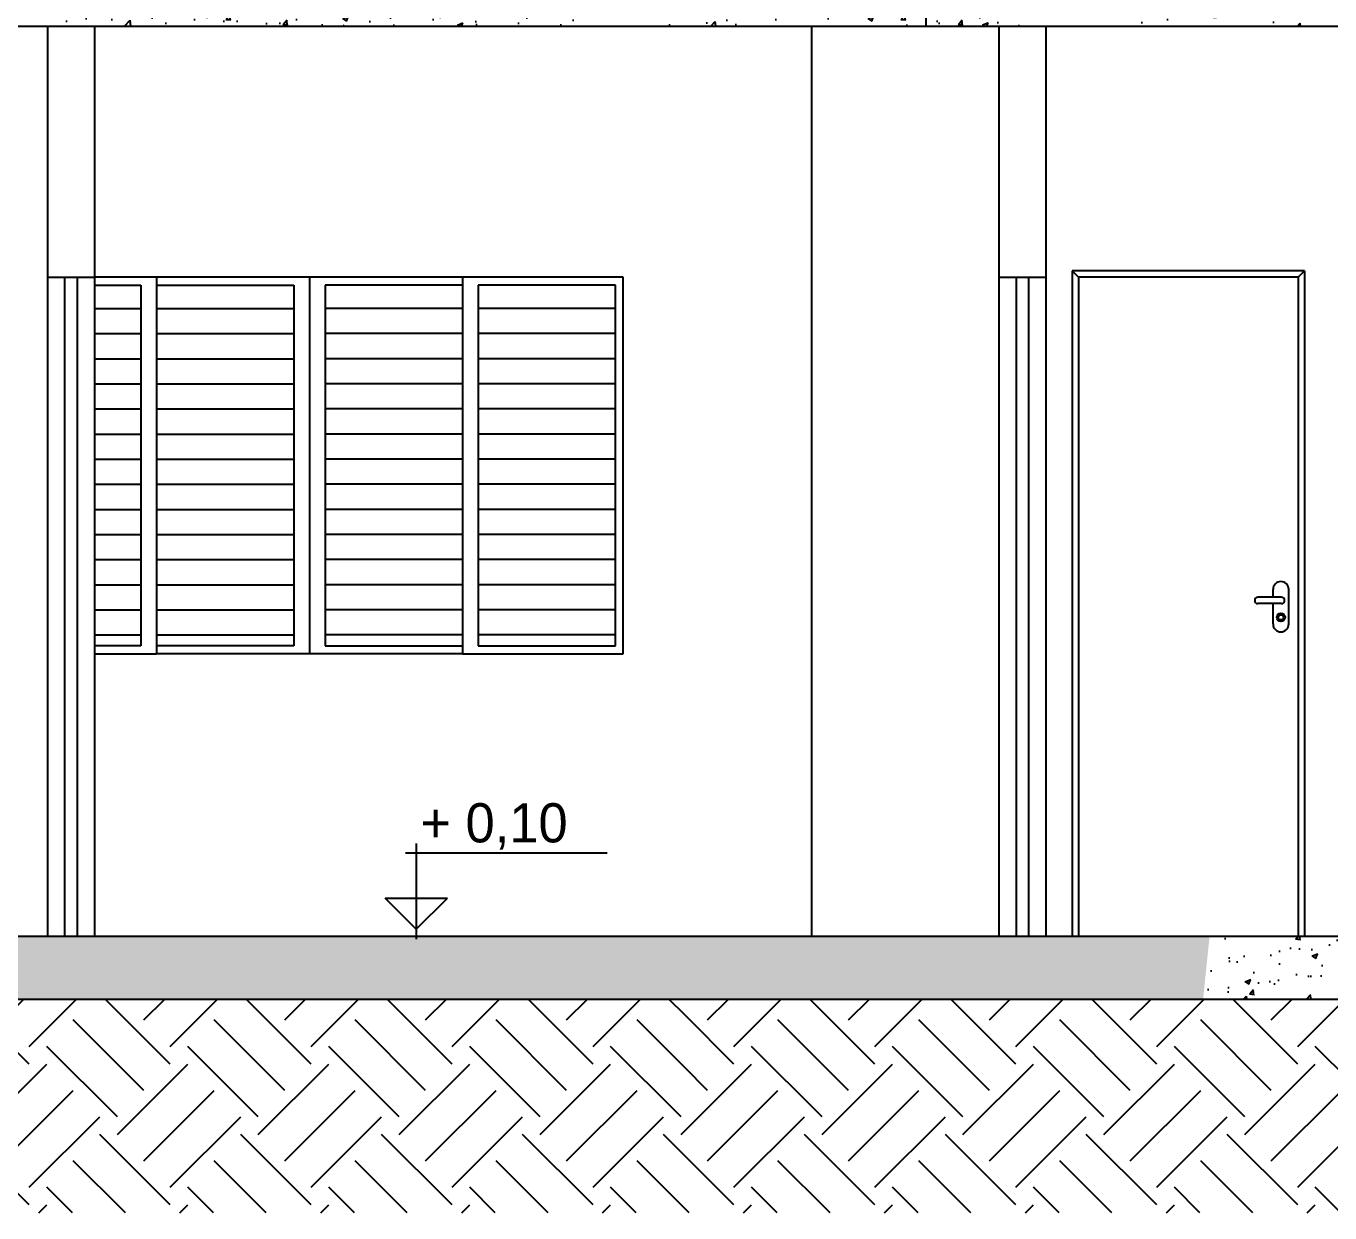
# Model space of a CAD drawing. Header units: millimetres. Extents: x 237 to 339, y 16 to 52.
# Drawn here: x 322.066 to 326.22, y 17.203 to 20.985 of the extents above; entities that cross this region are included whole.
import ezdxf

# ---------------------------------------------------------------- set-up
doc = ezdxf.new("R2010")
doc.units = ezdxf.units.MM
doc.header["$LTSCALE"] = 0.6
doc.header["$MEASUREMENT"] = 0
doc.layers.get('DEFPOINTS').update_dxf_attribs({"color": 253})
for name, color, linetype in [('0.1', 1, 'Continuous'), ('0.3', 3, 'Continuous'), ('02', 2, 'Continuous'), ('AR-ALV', 5, 'Continuous'), ('AR-CTA', 1, 'Continuous'), ('AR-TXT', 2, 'Continuous'), ('COBERTURA', 32, 'Continuous'), ('NIVELC', 2, 'Continuous')]:
    doc.layers.add(name, color=color, linetype=linetype)
doc.styles.add('stylUS BT', font='stylu.ttf', dxfattribs={"width": 1.5})
doc.dimstyles.new('ARQ_100 1', dxfattribs={"dimtxt": 0.125, "dimasz": 0.2, "dimexe": 0.1, "dimexo": 0.1, "dimgap": 0.1, "dimtad": 1, "dimzin": 6, "dimtxsty": 'stylUS BT', "dimblk1": 'DOTSMALL', "dimblk2": 'DOTSMALL', "dimsah": 1, "dimcen": 0.09, "dimdle": 0.1, "dimclrd": 256, "dimclre": 256, "dimclrt": 2, "dimaunit": 1, "dimadec": 0, "dimazin": 0, "dimtfac": 1, "dimtmove": 2, "dimatfit": 3, "dimldrblk": 'OPEN30', "dimfxl": 1, "dimtolj": 1, "dimtzin": 0, "dimarcsym": 0})
pattern_1 = [(50, (5.52197, 72.06408), (0.18218467, -0.015939086), [0.01905, -0.20955]), (355, (5.52197, 72.06408), (-0.03524283, 0.19105664), [0.01524, -0.16764]), (100.451, (5.53715, 72.06275), (0.1469425, 0.17511669), [0.01619, -0.17809]), (46.1842, (5.52197, 72.11488), (0.27107904, -0.04204233), [0.028575, -0.314325]), (96.6356, (5.54456, 72.11138), (0.23740423, 0.24742556), [0.024285, -0.267135]), (351.184, (5.52197, 72.11488), (0.2374046, 0.24742512), [0.02286, -0.25146]), (21, (5.54737, 72.10218), (0.15161488, -0.10226552), [0.01905, -0.20955]), (326, (5.54737, 72.10218), (0.06180203, 0.18418797), [0.01524, -0.16764]), (71.4514, (5.56, 72.09366), (0.21341649, 0.08192286), [0.01619, -0.17809]), (37.5, (5.52197, 72.06408), (0.003088603, 0.084555039), [0, -0.165608, 0, -0.17018, 0, -0.168275]), (7.5, (5.52197, 72.06408), (0.066819663, 0.100180575), [0, -0.097028, 0, -0.161798, 0, -0.064135]), (327.5, (5.465325, 72.06408), (0.135590595, -0.005728744), [0, -0.0635, 0, -0.19812, 0, -0.26289]), (317.5, (5.43993, 72.06408), (0.14812918, 0.02542649), [0, -0.08255, 0, -0.131572, 0, -0.18669])]
pattern_2 = [(45, (5.52197, 72.06408), (3e-17, 0.4490128), [0.3175, -0.3175]), (45, (5.43778, 72.14827), (3e-17, 0.4490128), [0.3175, -0.3175]), (45, (5.3536, 72.23246), (3e-17, 0.4490128), [0.3175, -0.3175]), (135, (5.3536, 72.2886), (-0.4490128, 3e-17), [0.3175, -0.3175]), (135, (5.43778, 72.37278), (-0.4490128, 3e-17), [0.3175, -0.3175]), (135, (5.52197, 72.45697), (-0.4490128, 3e-17), [0.3175, -0.3175])]

# ---------------------------------------------------------------- blocks, each defined once
blk = doc.blocks.new('maçaneta1')
for p, q in [((-0.025, 0.11), (-0.025, 0.135)), ((0.025, 0.025), (0.025, 0.135)), ((0.0019, 0.11), (-0.0734, 0.11)), ((0.0019, 0.09), (-0.0734, 0.09)), ((-0.025, 0.025), (-0.025, 0.09))]:
    blk.add_line(p, q)
for radius in [0.0132, 0.00817]:
    blk.add_circle((-0.0001, 0.0461), radius)
for centre, radius, start, end in [((0, 0.135), 0.025, 0, 180), ((-0.0734, 0.1), 0.01, 90, 270), ((0.0019, 0.1), 0.01, 270, 90), ((0, 0.025), 0.025, 180, 0)]:
    blk.add_arc(centre, radius, start, end)
blk = doc.blocks.new('_DOTSMALL')
at = {"color": 0, "linetype": 'ByBlock', "const_width": 0.5}
blk.add_lwpolyline([(-0.0625, 0, 1), (0.0625, 0, 1)], format="xyb", close=True, dxfattribs=at)
blk = doc.blocks.new('*D16')
at = {"layer": 'AR-CTA', "lineweight": -2}
blk.add_line((324.9331, 23.2847), (324.9331, 20.9847), dxfattribs=at)
at = {"layer": 'DEFPOINTS', "color": 0}
for p in [(324.9331, 23.1847), (324.9331, 21.0847), (324.9331, 21.0847)]:
    blk.add_point(p, dxfattribs=at)
at = {"layer": 'AR-CTA', "lineweight": -2, "xscale": 0.2, "yscale": 0.2, "zscale": 0.2}
for p, rotation in [((324.9331, 23.1847), 90), ((324.9331, 21.0847), 270)]:
    blk.add_blockref('_DOTSMALL', p, dxfattribs=dict(at, rotation=rotation))
at = {"layer": 'AR-CTA', "color": 2, "insert": (324.7588, 22.1347), "char_height": 0.125, "attachment_point": 5, "rotation": 90, "style": 'stylUS BT'}
blk.add_mtext('\\A1;2,10', dxfattribs=at)
blk = doc.blocks.new('_Open30')
at = {"layer": 'AR-ALV', "color": 0, "lineweight": -2}
for p, q in [((-1, 0.268), (0, 0)), ((0, 0), (-1, -0.268)), ((0, 0), (-1, 0))]:
    blk.add_line(p, q, dxfattribs=at)
blk = doc.blocks.new('NIVELCORTE2')
at = {"layer": 'NIVELC'}
for p, q in [((0, 0.4361), (0, 0)), ((-0.0494, 0.3941), (0.8695, 0.3941)), ((0, 0.046), (-0.1414, 0.1874)), ((-0.1414, 0.1874), (0.1414, 0.1874)), ((0, 0.046), (0.1414, 0.1874))]:
    blk.add_line(p, q, dxfattribs=at)

msp = doc.modelspace()

# ---------------------------------------------------------------- hatches: boundary and pattern name
at = {"layer": '0.1'}
h = msp.add_hatch(dxfattribs=at)
h.set_pattern_fill('AR-CONC', color=256, scale=0.001, style=0)
h.set_pattern_definition(pattern_1)
h.paths.add_polyline_path([(323.382, 21.0847), (321.2189, 21.0847), (321.2189, 20.9847), (323.382, 20.9847)])
h = msp.add_hatch(dxfattribs=at)
h.set_pattern_fill('AR-CONC', color=256, scale=0.001, style=0)
h.set_pattern_definition(pattern_1)
h.paths.add_polyline_path([(325.8389, 21.0847), (323.382, 21.0847), (323.382, 20.9847), (325.8389, 20.9847)])
h = msp.add_hatch(dxfattribs=at)
h.set_pattern_fill('AR-CONC', color=256, scale=0.001, style=0)
h.set_pattern_definition(pattern_1)
h.paths.add_polyline_path([(328.5182, 21.0847), (325.8389, 21.0847), (325.8389, 20.9847), (328.5182, 20.9847)])
h = msp.add_hatch(dxfattribs=at)
h.set_pattern_fill('EARTH', color=256, scale=0.05, angle=45, style=0)
h.set_pattern_definition(pattern_2)
h.paths.add_polyline_path([(324.1645, 17.8847), (321.4189, 17.8847), (321.4189, 17.5347), (321.1189, 17.5347), (321.1189, 18.0847), (319.2185, 18.0847), (319.2185, 17.2032), (324.1645, 17.2032)])
h = msp.add_hatch(dxfattribs=at)
h.set_pattern_fill('AR-CONC', color=256, scale=0.001, style=0)
h.set_pattern_definition(pattern_1)
h.paths.add_polyline_path([(325.8367, 18.0847), (321.4189, 18.0847), (321.4189, 17.8847), (325.816, 17.8847)])
h = msp.add_hatch(dxfattribs=at)
h.set_pattern_fill('AR-CONC', color=256, scale=0.001, style=0)
h.set_pattern_definition(pattern_1)
h.paths.add_polyline_path([(327.8009, 18.0847), (326.7044, 18.0847), (326.7023, 18.0816), (326.7004, 18.0841), (326.6972, 18.0847), (326.6946, 18.0839), (326.6931, 18.0816), (326.6916, 18.0839), (326.6861, 18.0847), (325.8367, 18.0847), (325.816, 17.8847), (327.798, 17.8847)])
h = msp.add_hatch(dxfattribs=at)
h.set_pattern_fill('EARTH', color=256, scale=0.05, angle=45, style=0)
h.set_pattern_definition(pattern_2)
h.paths.add_polyline_path([(326.2859, 17.8847), (324.1645, 17.8847), (324.1645, 17.2032), (326.2859, 17.2032)])

# ---------------------------------------------------------------- linework, layer by layer
for p, q in [((322.1339, 20.1847), (322.1339, 18.0847)), ((322.4814, 20.1847), (322.2839, 20.1847)), ((322.2839, 20.1847), (322.2839, 18.0847)), ((322.2839, 20.1597), (322.4314, 20.1597)), ((322.4314, 20.1597), (322.4314, 19.0097)), ((322.4814, 20.1847), (322.4814, 18.9847)), ((323.4564, 20.1847), (322.4814, 20.1847)), ((322.4814, 20.1597), (322.9189, 20.1597)), ((322.9189, 20.1597), (322.9189, 19.0097)), ((322.9689, 20.1847), (322.9689, 18.9847)), ((323.0189, 20.1597), (323.0189, 19.0097)), ((323.4564, 20.1597), (323.0189, 20.1597)), ((323.9689, 20.1847), (323.4564, 20.1847)), ((323.4564, 20.1847), (323.4564, 18.9847)), ((323.9439, 20.1597), (323.5064, 20.1597)), ((323.5064, 20.1597), (323.5064, 19.0097)), ((323.9439, 19.0097), (323.9439, 20.1597)), ((323.9689, 18.9847), (323.9689, 20.1847)), ((325.165, 20.1847), (325.165, 18.0847)), ((325.315, 20.1847), (325.315, 18.0847)), ((322.2839, 20.0847), (322.4314, 20.0847)), ((322.4814, 20.0847), (322.9189, 20.0847)), ((323.4564, 20.0847), (323.0189, 20.0847)), ((323.9439, 20.0847), (323.5064, 20.0847)), ((322.2839, 20.0047), (322.4314, 20.0047)), ((322.4814, 20.0047), (322.9189, 20.0047)), ((323.4564, 20.0047), (323.0189, 20.0047)), ((323.9439, 20.0047), (323.5064, 20.0047)), ((322.2839, 19.9247), (322.4314, 19.9247)), ((322.4814, 19.9247), (322.9189, 19.9247)), ((323.4564, 19.9247), (323.0189, 19.9247)), ((323.9439, 19.9247), (323.5064, 19.9247)), ((322.2839, 19.8447), (322.4314, 19.8447)), ((322.4814, 19.8447), (322.9189, 19.8447)), ((323.4564, 19.8447), (323.0189, 19.8447)), ((323.9439, 19.8447), (323.5064, 19.8447)), ((322.2839, 19.7647), (322.4314, 19.7647)), ((322.4814, 19.7647), (322.9189, 19.7647)), ((323.4564, 19.7647), (323.0189, 19.7647)), ((323.9439, 19.7647), (323.5064, 19.7647)), ((322.2839, 19.6847), (322.4314, 19.6847)), ((322.4814, 19.6847), (322.9189, 19.6847)), ((323.4564, 19.6847), (323.0189, 19.6847)), ((323.9439, 19.6847), (323.5064, 19.6847)), ((322.2839, 19.6047), (322.4314, 19.6047)), ((322.4814, 19.6047), (322.9189, 19.6047)), ((323.4564, 19.6047), (323.0189, 19.6047)), ((323.9439, 19.6047), (323.5064, 19.6047)), ((322.2839, 19.5247), (322.4314, 19.5247)), ((322.4814, 19.5247), (322.9189, 19.5247)), ((323.4564, 19.5247), (323.0189, 19.5247)), ((323.9439, 19.5247), (323.5064, 19.5247)), ((322.2839, 19.4447), (322.4314, 19.4447)), ((322.4814, 19.4447), (322.9189, 19.4447)), ((323.4564, 19.4447), (323.0189, 19.4447)), ((323.9439, 19.4447), (323.5064, 19.4447)), ((322.2839, 19.3647), (322.4314, 19.3647)), ((322.4814, 19.3647), (322.9189, 19.3647)), ((323.4564, 19.3647), (323.0189, 19.3647)), ((323.9439, 19.3647), (323.5064, 19.3647)), ((322.2839, 19.2847), (322.4314, 19.2847)), ((322.4814, 19.2847), (322.9189, 19.2847)), ((323.4564, 19.2847), (323.0189, 19.2847)), ((323.9439, 19.2847), (323.5064, 19.2847)), ((322.2839, 19.2047), (322.4314, 19.2047)), ((322.4814, 19.2047), (322.9189, 19.2047)), ((323.4564, 19.2047), (323.0189, 19.2047)), ((323.9439, 19.2047), (323.5064, 19.2047)), ((322.2839, 19.1247), (322.4314, 19.1247)), ((322.4814, 19.1247), (322.9189, 19.1247)), ((323.4564, 19.1247), (323.0189, 19.1247)), ((323.9439, 19.1247), (323.5064, 19.1247)), ((322.2839, 19.0447), (322.4314, 19.0447)), ((322.4814, 19.0447), (322.9189, 19.0447)), ((323.4564, 19.0447), (323.0189, 19.0447)), ((323.9439, 19.0447), (323.5064, 19.0447)), ((322.4314, 19.0097), (322.2839, 19.0097)), ((322.2839, 18.9847), (322.4814, 18.9847)), ((322.9189, 19.0097), (322.4814, 19.0097)), ((323.4564, 18.9847), (322.4814, 18.9847)), ((323.0189, 19.0097), (323.4564, 19.0097)), ((323.4564, 18.9847), (323.9689, 18.9847)), ((323.5064, 19.0097), (323.9439, 19.0097))]:
    msp.add_line(p, q, dxfattribs=at)
at = {"layer": '0.3'}
for p, q in [((321.2189, 20.9847), (335.6689, 20.9847)), ((322.1339, 20.9847), (322.1339, 20.1847)), ((322.2839, 20.9847), (322.2839, 20.1847)), ((325.165, 20.9847), (325.165, 20.1847)), ((325.315, 20.9847), (325.315, 20.1847)), ((322.1339, 20.1847), (322.2839, 20.1847)), ((325.165, 20.1847), (325.315, 20.1847)), ((321.1189, 18.0847), (337.0939, 18.0847)), ((321.4189, 17.8847), (329.812, 17.8847))]:
    msp.add_line(p, q, dxfattribs=at)
at = {"layer": '02'}
for p, q in [((324.5689, 20.9847), (324.5689, 18.0847)), ((326.1389, 20.2047), (325.3989, 20.2047)), ((325.3989, 20.2047), (325.3989, 18.0847)), ((325.4189, 20.1847), (325.3989, 20.2047)), ((326.1189, 20.1847), (326.1389, 20.2047)), ((326.1389, 20.2047), (326.1389, 18.0847)), ((322.1889, 20.1847), (322.1889, 18.0847)), ((322.2289, 20.1847), (322.2289, 18.0847)), ((325.22, 20.1847), (325.22, 18.0847)), ((325.26, 20.1847), (325.26, 18.0847)), ((325.4189, 20.1847), (325.4189, 18.0847)), ((326.1189, 20.1847), (325.4189, 20.1847)), ((326.1189, 20.1847), (326.1189, 18.0847))]:
    msp.add_line(p, q, dxfattribs=at)

# ---------------------------------------------------------------- block references
msp.add_blockref('maçaneta1', (326.0639, 19.0547), dxfattribs=at)
at = {"layer": 'COBERTURA', "xscale": 0.7, "yscale": 0.7}
msp.add_blockref('NIVELCORTE2', (323.3092, 18.0751), dxfattribs=at)

# ---------------------------------------------------------------- texts
at = {"layer": 'AR-TXT', "insert": (323.3221, 18.5087), "char_height": 0.125, "width": 0.7021, "attachment_point": 1}
msp.add_mtext('{\\fStylus BT|b0|i0|c0|p34;+ 0,10}', dxfattribs=at)

# ---------------------------------------------------------------- dimensions: what is measured, and where the dimension line sits
at = {"layer": 'AR-CTA'}
dim = msp.add_linear_dim(base=(324.9331, 21.0847), p1=(324.9331, 23.1847), p2=(324.9331, 21.0847), angle=90, dimstyle='ARQ_100 1', dxfattribs=at)
dim.commit()
dim.dimension.update_dxf_attribs({"geometry": '*D16', "text_midpoint": (324.7588, 22.1347)})

doc.saveas('drawing.dxf')
